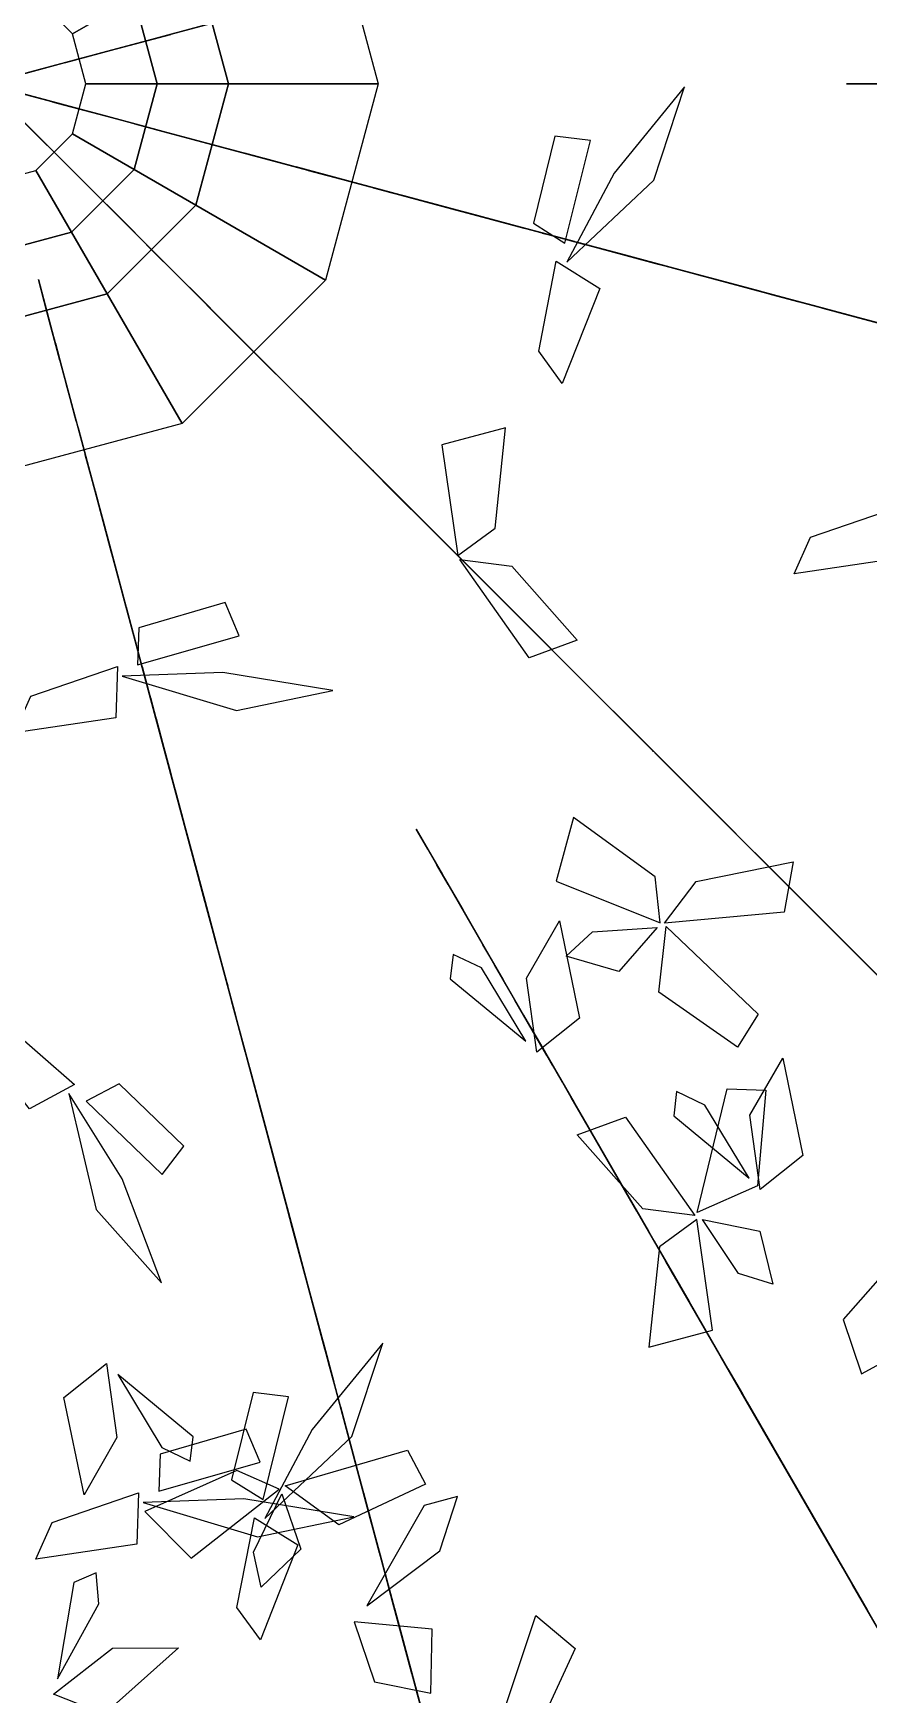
# Model space of a CAD drawing. Extents: x 169.79 to 176.47, y 71.61 to 78.33.
# Drawn here: x 173.201 to 174.075, y 73.283 to 75.022 of the extents above; entities that cross this region are included whole.
import ezdxf

# ---------------------------------------------------------------- set-up
doc = ezdxf.new("R2010")
doc.units = 0
doc.header["$MEASUREMENT"] = 0
doc.layers.add('3D_TREE_03_LEAVES', color=3, linetype='CONTINUOUS')
doc.layers.add('3D_TREE_03_TRUNK', color=45, linetype='CONTINUOUS')

msp = doc.modelspace()

# ---------------------------------------------------------------- linework, layer by layer
at = {"layer": '3D_TREE_03_LEAVES'}
for points in [[(173.344, 75.0202, 4.2285), (173.4303, 75.0434, 4.204), (173.4603, 75.0514, 4.109), (173.3849, 75.0312, 4.1334)], [(173.3012, 75.0088, 4.3753), (173.3349, 75.0178, 4.3263), (173.3831, 75.0307, 4.3254), (173.3831, 75.0307, 4.3395)], [(173.2958, 75.0073, 4.3724), (173.3194, 75.0136, 4.2586), (173.2685, 75, 4.1654), (173.2349, 74.991, 4.2492)], [(173.3385, 75.0187, 4.2266), (173.2894, 75.0056, 4.1249), (173.3449, 75.0205, 4.1616), (173.3385, 75.0187, 4.1795)], [(173.1419, 74.9661, 2.9941), (173.2282, 74.9892, 2.9697), (173.2582, 74.9972, 2.8746), (173.1828, 74.977, 2.8991)], [(173.2216, 74.9498, 3.6845), (173.1353, 74.9729, 3.6601), (173.1053, 74.981, 3.565), (173.1807, 74.9608, 3.5895)], [(173.2644, 74.9384, 3.8313), (173.2307, 74.9474, 3.7824), (173.1826, 74.9603, 3.7814), (173.1826, 74.9603, 3.7956)], [(173.7593, 74.7822, 8.2335), (173.8503, 74.8679, 8.173), (173.8825, 74.9655, 8.2196), (173.8088, 74.8752, 8.2475)], [(174.1977, 74.9686, 3.6565), (174.0762, 74.9686, 3.5776), (174.0519, 74.9686, 3.6565), (174.1066, 74.9686, 3.6747)], [(173.1937, 74.9263, 3.1381), (173.1764, 74.9436, 3.0243), (173.2137, 74.9064, 2.9311), (173.2383, 74.8817, 3.0149)], [(173.2271, 74.9483, 3.6826), (173.2762, 74.9352, 3.581), (173.2207, 74.95, 3.6177), (173.2271, 74.9483, 3.6356)], [(173.2698, 74.9369, 3.8285), (173.2462, 74.9432, 3.7146), (173.2971, 74.9296, 3.6215), (173.3307, 74.9206, 3.7052)], [(173.4232, 74.8958, 9.0648), (173.3368, 74.919, 9.0403), (173.3068, 74.927, 8.9453), (173.3822, 74.9068, 8.9698)], [(173.444, 74.8902, 9.9398), (173.3576, 74.9134, 9.9153), (173.3276, 74.9214, 9.8203), (173.4031, 74.9012, 9.8447)], [(173.4659, 74.8844, 9.2116), (173.4322, 74.8934, 9.1627), (173.3841, 74.9063, 9.1617), (173.3841, 74.9063, 9.1758)], [(173.504, 74.8741, 3.2071), (173.4176, 74.8973, 3.1826), (173.3876, 74.9053, 3.0875), (173.4631, 74.8851, 3.112)], [(173.7573, 74.8021, 8.2568), (173.7841, 74.9093, 8.3219), (173.7468, 74.914, 8.3871), (173.7242, 74.8228, 8.3312)], [(173.3064, 74.8136, 3.6218), (173.2432, 74.8769, 3.5973), (173.2212, 74.8988, 3.5023), (173.2765, 74.8436, 3.5267)], [(173.4867, 74.8788, 10.0865), (173.4531, 74.8878, 10.0376), (173.4049, 74.9007, 10.0367), (173.4049, 74.9007, 10.0508)], [(173.4286, 74.8943, 9.0629), (173.4777, 74.8812, 8.9613), (173.4222, 74.8961, 8.998), (173.4286, 74.8943, 9.0159)], [(173.5444, 74.8633, 10.3619), (173.4581, 74.8865, 10.3374), (173.4281, 74.8945, 10.2424), (173.5035, 74.8743, 10.2668)], [(173.4494, 74.8888, 9.9379), (173.4985, 74.8756, 9.8362), (173.4431, 74.8905, 9.8729), (173.4494, 74.8888, 9.8908)], [(173.4713, 74.8829, 9.2088), (173.4477, 74.8892, 9.0949), (173.4986, 74.8756, 9.0017), (173.5323, 74.8666, 9.0855)], [(173.5467, 74.8627, 3.3538), (173.5131, 74.8717, 3.3049), (173.4649, 74.8846, 3.304), (173.4649, 74.8846, 3.3181)], [(173.4677, 74.8839, 9.2238), (173.4777, 74.8812, 9.3179), (173.4941, 74.8768, 9.317), (173.5104, 74.8724, 9.2539)], [(173.4922, 74.8773, 10.0837), (173.4685, 74.8837, 9.9699), (173.5194, 74.87, 9.8767), (173.5531, 74.861, 9.9605)], [(173.4759, 74.8817, 9.2172), (173.6004, 74.8483, 9.2144), (173.6741, 74.8286, 9.1062), (173.5368, 74.8654, 9.1363)], [(173.6051, 74.8471, 5.1317), (173.5187, 74.8702, 5.1073), (173.4887, 74.8782, 5.0122), (173.5642, 74.858, 5.0367)], [(173.5095, 74.8727, 3.2052), (173.5586, 74.8595, 3.1035), (173.5031, 74.8744, 3.1402), (173.5095, 74.8727, 3.1581)], [(173.5872, 74.8519, 10.5087), (173.5535, 74.8609, 10.4597), (173.5053, 74.8738, 10.4588), (173.5053, 74.8738, 10.4729)], [(173.3302, 74.7899, 10.3773), (173.2521, 74.868, 10.3476), (173.2986, 74.8214, 10.3157), (173.3091, 74.8109, 10.3391)], [(173.5522, 74.8612, 3.351), (173.5286, 74.8676, 3.2372), (173.5795, 74.8539, 3.144), (173.6131, 74.8449, 3.2278)], [(173.5499, 74.8619, 10.36), (173.599, 74.8487, 10.2584), (173.5435, 74.8636, 10.2951), (173.5499, 74.8619, 10.3129)], [(173.5486, 74.8622, 3.3661), (173.5586, 74.8595, 3.4602), (173.5749, 74.8551, 3.4592), (173.5913, 74.8508, 3.3962)], [(173.5567, 74.86, 3.3595), (173.6813, 74.8266, 3.3567), (173.7549, 74.8069, 3.2485), (173.6176, 74.8437, 3.2786)], [(173.6478, 74.8356, 5.2785), (173.6142, 74.8446, 5.2296), (173.566, 74.8575, 5.2287), (173.566, 74.8575, 5.2428)], [(173.5926, 74.8504, 10.5058), (173.569, 74.8567, 10.392), (173.6199, 74.8431, 10.2988), (173.6535, 74.8341, 10.3826)], [(173.589, 74.8514, 10.5209), (173.599, 74.8487, 10.615), (173.6153, 74.8443, 10.614), (173.6317, 74.8399, 10.551)], [(173.3377, 74.7824, 3.7686), (173.3131, 74.807, 3.7196), (173.2778, 74.8423, 3.7187), (173.2778, 74.8423, 3.7328)], [(173.5972, 74.8492, 10.5143), (173.7217, 74.8158, 10.5115), (173.7953, 74.7961, 10.4033), (173.6581, 74.8329, 10.4334)], [(173.6105, 74.8456, 5.1299), (173.6596, 74.8325, 5.0282), (173.6042, 74.8473, 5.0649), (173.6105, 74.8456, 5.0828)], [(173.645, 74.8364, 9.0366), (173.6123, 74.8451, 8.9443), (173.6195, 74.8432, 8.9406), (173.6541, 74.8339, 8.9839)], [(173.6532, 74.8342, 5.2757), (173.6296, 74.8405, 5.1618), (173.6805, 74.8269, 5.0687), (173.7142, 74.8178, 5.1524)], [(173.6496, 74.8351, 5.2908), (173.6596, 74.8325, 5.3849), (173.676, 74.8281, 5.3839), (173.6923, 74.8237, 5.3209)], [(173.7674, 74.8036, 6.6134), (173.681, 74.8267, 6.5889), (173.651, 74.8348, 6.4939), (173.7265, 74.8145, 6.5184)], [(173.6513, 74.8347, 9.0384), (173.7823, 74.7996, 8.8935), (173.7795, 74.8003, 8.9707), (173.7259, 74.8147, 9.0328)], [(173.6578, 74.8329, 5.2842), (173.7823, 74.7996, 5.2814), (173.856, 74.7798, 5.1731), (173.7187, 74.8166, 5.2033)], [(173.7258, 74.8147, 3.1788), (173.6931, 74.8235, 3.0866), (173.7004, 74.8215, 3.0828), (173.7349, 74.8123, 3.1261)], [(173.3104, 74.8097, 3.6199), (173.3463, 74.7737, 3.5183), (173.3057, 74.8143, 3.555), (173.3104, 74.8097, 3.5728)], [(173.3377, 74.7824, 10.3752), (173.3196, 74.8004, 10.2478), (173.3557, 74.7644, 10.1587), (173.3812, 74.7389, 10.2584)], [(173.8101, 74.7921, 6.7602), (173.7765, 74.8011, 6.7113), (173.7283, 74.8141, 6.7103), (173.7283, 74.8141, 6.7244)], [(173.7322, 74.813, 3.1807), (173.8631, 74.7779, 3.0358), (173.8604, 74.7787, 3.113), (173.8067, 74.793, 3.1751)], [(173.7663, 74.8039, 10.3336), (173.7335, 74.8126, 10.2414), (173.7408, 74.8107, 10.2377), (173.7753, 74.8014, 10.2809)], [(173.7728, 74.8021, 6.6115), (173.8219, 74.789, 6.5099), (173.7665, 74.8038, 6.5466), (173.7728, 74.8021, 6.5645)], [(173.7726, 74.8022, 10.3355), (173.9035, 74.7671, 10.1906), (173.9008, 74.7678, 10.2678), (173.8472, 74.7822, 10.3299)], [(173.3417, 74.7784, 3.7657), (173.3244, 74.7957, 3.6519), (173.3616, 74.7584, 3.5587), (173.3863, 74.7338, 3.6425)], [(173.7545, 74.6551, 8.1125), (173.7298, 74.6891, 8.187), (173.7482, 74.783, 8.2521), (173.7937, 74.7545, 8.1498)], [(173.8156, 74.7907, 6.7574), (173.7919, 74.797, 6.6435), (173.8428, 74.7834, 6.5503), (173.8765, 74.7743, 6.6341)], [(173.8269, 74.7876, 5.1035), (173.7942, 74.7964, 5.0113), (173.8014, 74.7945, 5.0075), (173.836, 74.7852, 5.0508)], [(173.8333, 74.7859, 5.1054), (173.9642, 74.7508, 4.9605), (173.9614, 74.7516, 5.0376), (173.9078, 74.766, 5.0997)], [(173.9516, 74.7542, 9.7668), (173.8653, 74.7773, 9.7423), (173.8353, 74.7854, 9.6473), (173.9107, 74.7652, 9.6717)], [(173.3422, 74.7779, 10.3794), (173.3902, 74.7298, 10.2966), (173.4848, 74.6353, 10.2712), (173.4232, 74.6968, 10.3752)], [(174.0019, 74.7407, 10.1681), (173.8953, 74.7693, 10.1384), (173.9589, 74.7523, 10.1065), (173.9732, 74.7484, 10.1299)], [(173.9944, 74.7428, 9.9136), (173.9607, 74.7518, 9.8646), (173.9125, 74.7647, 9.8637), (173.9125, 74.7647, 9.8778)], [(173.2226, 74.703, 4.0377), (173.2289, 74.6793, 3.9238), (173.2153, 74.7303, 3.8307), (173.2063, 74.7639, 3.9144)], [(173.4539, 74.6661, 8.6673), (173.3907, 74.7294, 8.6428), (173.3687, 74.7513, 8.5478), (173.424, 74.6961, 8.5723)], [(173.9571, 74.7527, 9.7649), (174.0062, 74.7396, 9.6633), (173.9507, 74.7545, 9.7), (173.9571, 74.7527, 9.7178)], [(174.0626, 74.7245, 7.9924), (173.9559, 74.7531, 7.9626), (174.0195, 74.736, 7.9308), (174.0339, 74.7322, 7.9542)], [(173.9998, 74.7413, 9.9107), (173.9762, 74.7476, 9.7969), (174.0271, 74.734, 9.7037), (174.0607, 74.725, 9.7875)], [(174.0122, 74.738, 10.166), (173.9876, 74.7446, 10.0386), (174.0368, 74.7314, 9.9495), (174.0717, 74.722, 10.0492)], [(174.0183, 74.7363, 10.1702), (174.084, 74.7187, 10.0874), (174.2132, 74.6841, 10.062), (174.1291, 74.7067, 10.166)], [(174.1107, 74.7116, 3.1367), (174.0412, 74.7302, 3.2446), (174.0266, 74.7341, 3.1239), (174.0748, 74.7212, 3.0219)], [(174.1309, 74.7062, 9.4756), (174.0614, 74.7248, 9.5835), (174.0468, 74.7287, 9.4629), (174.095, 74.7158, 9.3608)], [(174.0728, 74.7217, 7.9902), (174.0482, 74.7283, 7.8629), (174.0974, 74.7151, 7.7737), (174.1323, 74.7058, 7.8735)], [(173.2341, 74.6603, 3.8918), (173.2209, 74.7094, 3.7902), (173.2358, 74.6539, 3.8269), (173.2341, 74.6603, 3.8448)], [(173.2764, 74.5023, 10.1428), (173.2304, 74.6738, 10.0327), (173.2229, 74.7018, 10.0373), (173.2449, 74.62, 10.1405)], [(173.2241, 74.6975, 4.0405), (173.2331, 74.6639, 3.9916), (173.246, 74.6157, 3.9907), (173.246, 74.6157, 4.0048)], [(173.4852, 74.6349, 8.8141), (173.4606, 74.6595, 8.7652), (173.4253, 74.6947, 8.7642), (173.4253, 74.6947, 8.7783)], [(173.5077, 74.6123, 9.6451), (173.4296, 74.6904, 9.6154), (173.4762, 74.6439, 9.5835), (173.4867, 74.6334, 9.6069)], [(173.4579, 74.6621, 8.6654), (173.4939, 74.6262, 8.5638), (173.4533, 74.6668, 8.6005), (173.4579, 74.6621, 8.6184)], [(173.5573, 74.5628, 10.253), (173.4552, 74.6649, 10.3888), (173.5183, 74.6018, 10.3782), (173.5558, 74.5643, 10.3209)], [(173.2355, 74.6548, 3.8937), (173.2587, 74.5684, 3.8693), (173.2667, 74.5384, 3.7742), (173.2465, 74.6139, 3.7987)], [(173.4892, 74.6309, 8.8113), (173.4719, 74.6482, 8.6974), (173.5092, 74.6109, 8.6043), (173.5338, 74.5863, 8.688)], [(173.4865, 74.6335, 8.8263), (173.4939, 74.6262, 8.9204), (173.5058, 74.6142, 8.9195), (173.5178, 74.6022, 8.8564)], [(173.4925, 74.6275, 8.8197), (173.5837, 74.5364, 8.8169), (173.6376, 74.4824, 8.7087), (173.5371, 74.5829, 8.7388)], [(173.2829, 74.4781, 6.9046), (173.2478, 74.6091, 6.7596), (173.2485, 74.6063, 6.8368), (173.2629, 74.5527, 6.8989)], [(173.5152, 74.6048, 9.643), (173.4972, 74.6228, 9.5156), (173.5332, 74.5868, 9.4264), (173.5588, 74.5613, 9.5262)], [(173.5871, 74.533, 4.274), (173.5239, 74.5962, 4.2495), (173.5019, 74.6182, 4.1545), (173.5571, 74.5629, 4.179)], [(173.5955, 74.5245, 3.1024), (173.5323, 74.5877, 3.078), (173.5104, 74.6097, 2.9829), (173.5656, 74.5545, 3.0074)], [(173.6952, 74.6088, 3.4438), (173.6286, 74.591, 3.5212), (173.6451, 74.475, 3.5831), (173.6842, 74.5038, 3.5253)], [(173.5197, 74.6003, 9.6472), (173.5678, 74.5523, 9.5644), (173.6623, 74.4577, 9.539), (173.6008, 74.5193, 9.643)], [(173.3089, 74.3811, 2.9671), (173.2629, 74.5525, 2.8569), (173.2554, 74.5805, 2.8616), (173.2773, 74.4987, 2.9648)], [(173.5648, 74.5553, 10.2424), (173.6113, 74.5087, 10.1384), (173.5873, 74.5327, 10.0322), (173.5513, 74.5688, 10.1299)], [(173.6184, 74.5017, 4.4208), (173.5937, 74.5263, 4.3719), (173.5585, 74.5616, 4.3709), (173.5585, 74.5616, 4.385)], [(173.277, 74.5001, 10.1428), (173.2818, 74.4822, 9.948), (173.2779, 74.4967, 9.9607), (173.2656, 74.5427, 10.05)], [(173.6268, 74.4932, 3.2492), (173.6022, 74.5179, 3.2003), (173.5669, 74.5531, 3.1994), (173.5669, 74.5531, 3.2135)], [(173.5693, 74.5508, 10.2487), (173.5828, 74.5372, 10.3379), (173.5978, 74.5222, 10.3443), (173.6008, 74.5192, 10.27)], [(173.5911, 74.529, 4.2721), (173.627, 74.493, 4.1705), (173.5864, 74.5336, 4.2072), (173.5911, 74.529, 4.2251)], [(173.6163, 74.5037, 8.6391), (173.5924, 74.5277, 8.5469), (173.5977, 74.5224, 8.5431), (173.623, 74.4971, 8.5864)], [(173.5995, 74.5205, 3.1006), (173.6355, 74.4846, 2.9989), (173.5949, 74.5252, 3.0356), (173.5995, 74.5205, 3.0535)], [(173.9971, 74.456, 8.4848), (174.0142, 74.4945, 8.5593), (174.1047, 74.5254, 8.6244), (174.1028, 74.4718, 8.522)], [(173.6224, 74.4977, 4.418), (173.6051, 74.515, 4.3041), (173.6423, 74.4777, 4.211), (173.667, 74.4531, 4.2947)], [(173.6308, 74.4892, 3.2464), (173.6135, 74.5065, 3.1326), (173.6508, 74.4693, 3.0394), (173.6754, 74.4447, 3.1232)], [(173.3299, 74.3027, 7.0833), (173.2965, 74.4272, 7.0805), (173.2768, 74.5009, 6.9723), (173.3136, 74.3636, 7.0024)], [(173.6197, 74.5004, 4.433), (173.627, 74.493, 4.5271), (173.639, 74.4811, 4.5262), (173.651, 74.4691, 4.4631)], [(173.621, 74.4991, 8.641), (173.7168, 74.4032, 8.496), (173.7148, 74.4052, 8.5732), (173.6755, 74.4445, 8.6353)], [(173.7001, 74.42, 10.0217), (173.622, 74.4981, 9.9919), (173.6685, 74.4515, 9.9601), (173.679, 74.441, 9.9834)], [(173.6257, 74.4944, 4.4264), (173.7169, 74.4032, 4.4236), (173.7708, 74.3493, 4.3154), (173.6703, 74.4498, 4.3455)], [(173.334, 74.2872, 10.2136), (173.2842, 74.4732, 10.1069), (173.2821, 74.481, 10.1231), (173.3001, 74.4138, 10.2252)], [(173.2846, 74.4718, 6.9027), (173.2933, 74.439, 6.8105), (173.2914, 74.4463, 6.8067), (173.2821, 74.4809, 6.85)], [(173.6473, 74.4709, 3.5837), (173.7016, 74.4641, 3.5349), (173.7702, 74.3865, 3.5196), (173.7198, 74.3682, 3.5815)], [(173.3095, 74.3788, 2.9671), (173.3143, 74.3609, 2.7723), (173.3104, 74.3754, 2.785), (173.2981, 74.4214, 2.8743)], [(173.3101, 74.3606, 8.2568), (173.4164, 74.3911, 8.3219), (173.4018, 74.4258, 8.3871), (173.3115, 74.3996, 8.3312)], [(173.7076, 74.4125, 10.0195), (173.6896, 74.4305, 9.8922), (173.7256, 74.3945, 9.803), (173.7511, 74.3689, 9.9028)], [(173.7121, 74.408, 10.0238), (173.7601, 74.3599, 9.941), (173.8547, 74.2654, 9.9155), (173.7931, 74.3269, 10.0195)], [(173.7495, 74.3706, 4.2458), (173.7255, 74.3945, 4.1536), (173.7308, 74.3892, 4.1498), (173.7561, 74.3639, 4.1931)], [(173.7541, 74.3659, 4.2476), (173.85, 74.2701, 4.1027), (173.848, 74.2721, 4.1799), (173.8087, 74.3113, 4.242)], [(173.1814, 74.2895, 8.1125), (173.1986, 74.328, 8.187), (173.2891, 74.359, 8.2521), (173.2872, 74.3053, 8.1498)], [(173.294, 74.349, 8.2335), (173.4136, 74.3131, 8.173), (173.5143, 74.3339, 8.2196), (173.3993, 74.3526, 8.2475)], [(173.366, 74.168, 9.9786), (173.3161, 74.354, 9.8719), (173.314, 74.3618, 9.8882), (173.332, 74.2946, 9.9902)], [(173.3665, 74.1659, 3.0378), (173.3167, 74.3519, 2.9311), (173.3146, 74.3598, 2.9474), (173.3326, 74.2925, 3.0494)], [(173.3311, 74.2981, 7.0749), (173.3374, 74.2745, 6.961), (173.3238, 74.3254, 6.8679), (173.3148, 74.359, 6.9516)], [(173.3321, 74.2945, 7.0899), (173.3294, 74.3045, 7.184), (173.325, 74.3209, 7.1831), (173.3206, 74.3372, 7.12)], [(173.3349, 74.2838, 10.2113), (173.3421, 74.2569, 10.0315), (173.3373, 74.2749, 10.035), (173.3235, 74.3264, 10.1278)], [(173.3352, 74.2827, 10.2182), (173.3244, 74.323, 10.333), (173.343, 74.2536, 10.4386), (173.3481, 74.2345, 10.3098)], [(173.3425, 74.2554, 6.929), (173.3294, 74.3045, 6.8274), (173.3442, 74.249, 6.8641), (173.3425, 74.2554, 6.882)], [(173.3326, 74.2927, 7.0777), (173.3416, 74.259, 7.0288), (173.3545, 74.2109, 7.0278), (173.3545, 74.2109, 7.0419)], [(173.9128, 74.2072, 3.0949), (173.862, 74.2581, 3.2027), (173.8513, 74.2688, 3.0821), (173.8866, 74.2335, 2.98)], [(173.9568, 74.1633, 6.1107), (173.8547, 74.2654, 6.2466), (173.9178, 74.2023, 6.236), (173.9553, 74.1648, 6.1787)], [(173.344, 74.2499, 6.9309), (173.3671, 74.1636, 6.9064), (173.3752, 74.1336, 6.8114), (173.355, 74.209, 6.8359)], [(173.3493, 74.23, 10.1869), (173.368, 74.1606, 10.2948), (173.3719, 74.146, 10.1741), (173.3589, 74.1942, 10.0721)], [(173.9718, 74.1483, 7.7259), (173.9086, 74.2115, 7.7014), (173.8866, 74.2334, 7.6064), (173.9418, 74.1782, 7.6308)], [(173.3688, 74.1573, 9.3306), (173.3752, 74.1336, 9.2167), (173.3615, 74.1845, 9.1236), (173.3525, 74.2182, 9.2073)], [(173.3669, 74.1646, 9.9763), (173.3741, 74.1377, 9.7966), (173.3693, 74.1556, 9.8), (173.3555, 74.2072, 9.8928)], [(173.3674, 74.1625, 3.0355), (173.3746, 74.1357, 2.8558), (173.3698, 74.1536, 2.8592), (173.356, 74.2051, 2.952)], [(173.3677, 74.1614, 3.0425), (173.3569, 74.2018, 3.1573), (173.3755, 74.1323, 3.2629), (173.3806, 74.1132, 3.1341)], [(173.7661, 74.201, 4.7043), (173.7482, 74.1344, 4.7818), (173.8569, 74.0907, 4.8436), (173.8515, 74.1389, 4.7858)], [(173.9514, 74.1687, 3.1262), (173.9809, 74.1391, 3.241), (173.9301, 74.19, 3.3465), (173.9161, 74.2039, 3.2178)], [(173.6746, 74.0626, 3.6565), (173.6138, 74.1677, 3.5776), (173.6017, 74.1888, 3.6565), (173.629, 74.1414, 3.6747)], [(173.9522, 74.1679, 3.1192), (173.9325, 74.1875, 2.9394), (173.9456, 74.1744, 2.9429), (173.9834, 74.1367, 3.0357)], [(174.0031, 74.117, 7.8727), (173.9784, 74.1416, 7.8237), (173.9432, 74.1769, 7.8228), (173.9432, 74.1769, 7.8369)], [(173.3803, 74.1145, 9.1847), (173.3671, 74.1636, 9.0831), (173.382, 74.1082, 9.1198), (173.3803, 74.1145, 9.1377)], [(173.9643, 74.1558, 6.1001), (174.0108, 74.1092, 5.9961), (173.9868, 74.1332, 5.89), (173.9508, 74.1693, 5.9876)], [(173.9547, 74.1654, 3.1215), (174.0908, 74.0292, 3.0148), (174.0966, 74.0235, 3.0311), (174.0474, 74.0727, 3.1331)], [(173.3703, 74.1518, 9.3334), (173.3793, 74.1182, 9.2845), (173.3922, 74.07, 9.2835), (173.3922, 74.07, 9.2977)], [(173.4228, 73.9558, 4.6054), (173.4052, 74.0214, 4.5226), (173.3706, 74.1506, 4.4971), (173.3931, 74.0665, 4.6011)], [(173.6958, 74.0257, 5.6598), (173.6351, 74.1309, 5.5808), (173.6229, 74.1519, 5.6598), (173.6503, 74.1046, 5.678)], [(173.8615, 74.0905, 4.8442), (173.8946, 74.1341, 4.7954), (173.9961, 74.1547, 4.7802), (173.9868, 74.1019, 4.8421)], [(173.9688, 74.1513, 6.1065), (173.9823, 74.1377, 6.1956), (173.9973, 74.1227, 6.202), (174.0003, 74.1197, 6.1277)], [(173.9758, 74.1443, 7.724), (174.0117, 74.1083, 7.6224), (173.9711, 74.1489, 7.6591), (173.9758, 74.1443, 7.6769)], [(174.0552, 74.0649, 9.7706), (173.9771, 74.1429, 9.7409), (174.0236, 74.0964, 9.709), (174.0342, 74.0859, 9.7324)], [(174.0071, 74.113, 7.8699), (173.9898, 74.1303, 7.756), (174.027, 74.093, 7.6628), (174.0517, 74.0684, 7.7466)], [(173.3813, 74.1108, 9.952), (173.3999, 74.0413, 10.0598), (173.4038, 74.0268, 9.9392), (173.3909, 74.075, 9.8371)], [(173.3817, 74.1091, 9.1866), (173.4049, 74.0227, 9.1622), (173.4129, 73.9927, 9.0671), (173.3927, 74.0682, 9.0916)], [(173.3818, 74.1088, 3.0112), (173.4004, 74.0393, 3.119), (173.4044, 74.0247, 2.9984), (173.3914, 74.0729, 2.8964)], [(174.0044, 74.1156, 7.8849), (174.0117, 74.1083, 7.979), (174.0237, 74.0963, 7.9781), (174.0357, 74.0844, 7.915)], [(174.0104, 74.1097, 7.8783), (174.1016, 74.0185, 7.8755), (174.1555, 73.9646, 7.7673), (174.055, 74.0651, 7.7974)], [(173.7515, 74.0929, 9.1782), (173.7725, 73.991, 9.234), (173.7279, 73.9554, 9.341), (173.7171, 74.033, 9.2898)], [(173.863, 74.087, 4.8486), (173.9593, 73.9951, 4.9665), (173.9378, 73.9606, 5.0055), (173.8555, 74.0181, 4.9297)], [(173.8539, 74.0858, 4.8492), (173.8135, 74.0398, 4.9), (173.7585, 74.0559, 4.8759), (173.7861, 74.0812, 4.8484)], [(174.0627, 74.0574, 9.7685), (174.0447, 74.0754, 9.6411), (174.0807, 74.0394, 9.552), (174.1062, 74.0138, 9.6517)], [(173.7162, 73.967, 9.3503), (173.67, 74.0436, 9.3596), (173.6404, 74.0577, 9.3969), (173.6373, 74.0323, 9.4248)], [(173.6928, 74.031, 3.4622), (173.7049, 74.01, 3.5958), (173.6806, 74.052, 3.6504), (173.6715, 74.0678, 3.614)], [(174.0672, 74.0529, 9.7727), (174.1152, 74.0048, 9.6899), (174.2098, 73.9102, 9.6645), (174.1483, 73.9718, 9.7685)], [(173.6837, 74.0468, 3.6626), (173.7231, 73.9784, 3.7111), (173.7171, 73.9889, 3.7718), (173.7019, 74.0152, 3.7536)], [(173.714, 73.9942, 5.4655), (173.7262, 73.9732, 5.5991), (173.7019, 74.0152, 5.6537), (173.6928, 74.031, 5.6173)], [(173.4245, 73.9497, 4.6011), (173.4311, 73.925, 4.4738), (173.4179, 73.9743, 4.3846), (173.4085, 74.0091, 4.4844)], [(173.7049, 74.01, 5.6658), (173.7444, 73.9416, 5.7144), (173.7383, 73.9521, 5.7751), (173.7231, 73.9784, 5.7569)], [(173.1303, 73.98, 8.4848), (173.1722, 73.9844, 8.5593), (173.2443, 73.9215, 8.6244), (173.1969, 73.8963, 8.522)], [(173.7546, 73.9238, 5.6598), (173.7152, 73.9922, 5.7083), (173.7212, 73.9817, 5.769), (173.7364, 73.9554, 5.7508)], [(173.4684, 73.7857, 9.8339), (173.4186, 73.9717, 9.7272), (173.4165, 73.9795, 9.7434), (173.4345, 73.9123, 9.8455)], [(173.477, 73.7537, 8.392), (173.4594, 73.8193, 8.3092), (173.4248, 73.9485, 8.2837), (173.4473, 73.8644, 8.3877)], [(173.7455, 73.9396, 5.4594), (173.7334, 73.9606, 5.593), (173.7577, 73.9186, 5.6476), (173.7668, 73.9028, 5.6112)], [(173.9852, 73.9493, 8.9129), (174.0062, 73.8474, 8.9688), (173.9616, 73.8118, 9.0758), (173.9508, 73.8894, 9.0246)], [(173.4435, 73.8787, 3.3701), (173.4498, 73.8551, 3.2563), (173.4362, 73.906, 3.1631), (173.4271, 73.9396, 3.2469)], [(173.4272, 73.9394, 4.6032), (173.4558, 73.8328, 4.5735), (173.4388, 73.8963, 4.5417), (173.4349, 73.9107, 4.565)], [(173.2381, 73.9123, 8.6058), (173.2668, 73.7907, 8.5453), (173.3352, 73.7139, 8.5918), (173.2939, 73.8229, 8.6198)], [(173.2563, 73.9041, 8.6291), (173.3357, 73.8273, 8.6942), (173.3585, 73.8572, 8.7594), (173.2907, 73.9224, 8.7035)], [(173.8263, 73.7996, 5.9147), (173.7656, 73.9048, 5.8358), (173.7535, 73.9258, 5.9147), (173.7808, 73.8785, 5.9329)], [(173.9499, 73.8234, 9.0851), (173.9037, 73.9, 9.0944), (173.8741, 73.9141, 9.1316), (173.8711, 73.8887, 9.1595)], [(173.8955, 73.7875, 3.6728), (173.9269, 73.9169, 3.7908), (173.9675, 73.9155, 3.8297), (173.9589, 73.8155, 3.7539)], [(173.7638, 73.9081, 5.6537), (173.8245, 73.8029, 5.5748), (173.8366, 73.7819, 5.6537), (173.8093, 73.8292, 5.6719)], [(173.4549, 73.836, 3.2243), (173.4418, 73.8851, 3.1226), (173.4566, 73.8296, 3.1593), (173.4549, 73.836, 3.1772)], [(173.8931, 73.7845, 3.6684), (173.8388, 73.7914, 3.6197), (173.7702, 73.8689, 3.6044), (173.8206, 73.8873, 3.6663)], [(173.4449, 73.8733, 3.3729), (173.4539, 73.8396, 3.324), (173.4669, 73.7915, 3.3231), (173.4669, 73.7915, 3.3372)], [(173.4564, 73.8305, 3.2262), (173.4795, 73.7442, 3.2017), (173.4876, 73.7142, 3.1067), (173.4673, 73.7896, 3.1311)], [(173.4693, 73.7823, 9.8316), (173.4765, 73.7554, 9.6518), (173.4717, 73.7734, 9.6553), (173.4579, 73.8249, 9.7481)], [(173.4786, 73.7475, 8.3877), (173.4852, 73.7229, 8.2604), (173.472, 73.7721, 8.1712), (173.4627, 73.807, 8.271)], [(173.8446, 73.7681, 5.7205), (173.8567, 73.7471, 5.854), (173.8324, 73.7891, 5.9087), (173.8233, 73.8049, 5.8722)], [(173.5049, 73.6494, 9.4778), (173.4698, 73.7804, 9.3329), (173.4706, 73.7776, 9.41), (173.4849, 73.724, 9.4721)], [(173.488, 73.7126, 3.9959), (173.4943, 73.689, 3.882), (173.4807, 73.7399, 3.7888), (173.4717, 73.7735, 3.8726)], [(173.8355, 73.7839, 5.9208), (173.8749, 73.7155, 5.9694), (173.8688, 73.726, 6.0301), (173.8537, 73.7523, 6.0119)], [(173.8452, 73.6467, 3.5285), (173.9118, 73.6645, 3.606), (173.8953, 73.7804, 3.6678), (173.8562, 73.7516, 3.61)], [(173.9011, 73.7803, 3.6734), (173.9611, 73.7682, 3.7243), (173.9746, 73.7126, 3.7001), (173.9389, 73.7238, 3.6726)], [(173.9235, 73.6314, 4.2028), (173.8628, 73.7365, 4.1239), (173.8506, 73.7576, 4.2028), (173.878, 73.7102, 4.2211)], [(173.9326, 73.6156, 5.5262), (173.8719, 73.7208, 5.4473), (173.8597, 73.7418, 5.5262), (173.8871, 73.6945, 5.5444)], [(173.4814, 73.7373, 8.3899), (173.5099, 73.6306, 8.3601), (173.4929, 73.6942, 8.3283), (173.4891, 73.7086, 8.3516)], [(173.4837, 73.7285, 9.8072), (173.5023, 73.6591, 9.9151), (173.5062, 73.6445, 9.7944), (173.4933, 73.6927, 9.6924)], [(174.0922, 73.7254, 7.0981), (174.0484, 73.6757, 7.0004), (174.0675, 73.6189, 6.8934), (174.1264, 73.651, 6.9585)], [(173.4994, 73.6699, 3.85), (173.4863, 73.719, 3.7484), (173.5011, 73.6635, 3.7851), (173.4994, 73.6699, 3.803)], [(173.4894, 73.7071, 3.9987), (173.4985, 73.6735, 3.9498), (173.5114, 73.6253, 3.9488), (173.5114, 73.6253, 3.9629)], [(173.5519, 73.474, 9.6566), (173.5185, 73.5985, 9.6537), (173.4988, 73.6722, 9.5455), (173.5356, 73.5349, 9.5756)], [(173.5009, 73.6644, 3.8519), (173.524, 73.578, 3.8274), (173.5321, 73.548, 3.7324), (173.5119, 73.6235, 3.7568)], [(173.5066, 73.6431, 9.4759), (173.5154, 73.6103, 9.3837), (173.5134, 73.6176, 9.3799), (173.5042, 73.6522, 9.4232)], [(173.4434, 73.4675, 7.4145), (173.5344, 73.5532, 7.354), (173.5666, 73.6508, 7.4006), (173.4929, 73.5605, 7.4285)], [(173.9417, 73.5998, 4.0086), (173.9539, 73.5788, 4.1421), (173.9296, 73.6209, 4.1968), (173.9205, 73.6366, 4.1604)], [(173.9611, 73.5663, 6.37), (173.9216, 73.6346, 6.4186), (173.9277, 73.6241, 6.4793), (173.9429, 73.5978, 6.4611)], [(173.2541, 73.4923, 8.2568), (173.2331, 73.5942, 8.3126), (173.2777, 73.6298, 8.4197), (173.2885, 73.5523, 8.3685)], [(173.2894, 73.6182, 8.429), (173.3356, 73.5416, 8.4383), (173.3652, 73.5275, 8.4755), (173.3682, 73.553, 8.5034)], [(173.5634, 73.4311, 3.4064), (173.5175, 73.6025, 3.2962), (173.51, 73.6305, 3.3009), (173.5319, 73.5487, 3.4041)], [(173.9508, 73.584, 5.332), (173.963, 73.563, 5.4655), (173.9387, 73.6051, 5.5201), (173.9296, 73.6209, 5.4837)], [(173.4414, 73.4873, 7.4378), (173.4682, 73.5946, 7.503), (173.4309, 73.5993, 7.5681), (173.4083, 73.508, 7.5123)], [(173.9326, 73.6156, 4.2089), (173.9721, 73.5472, 4.2575), (173.966, 73.5578, 4.3182), (173.9508, 73.584, 4.3)], [(173.952, 73.582, 6.1697), (173.9398, 73.6031, 6.3032), (173.9641, 73.561, 6.3579), (173.9732, 73.5452, 6.3214)], [(173.9417, 73.5998, 5.5323), (173.9812, 73.5315, 5.5808), (173.9751, 73.542, 5.6416), (173.9599, 73.5683, 5.6233)], [(173.5745, 73.3899, 6.279), (173.5569, 73.4555, 6.1962), (173.5223, 73.5847, 6.1707), (173.5448, 73.5006, 6.2748)], [(174.0206, 73.4631, 6.54), (173.9599, 73.5683, 6.4611), (173.9478, 73.5893, 6.54), (173.9751, 73.542, 6.5582)], [(173.3322, 73.4959, 6.6095), (173.4385, 73.5263, 6.6747), (173.4239, 73.561, 6.7398), (173.3336, 73.5349, 6.684)], [(174.0036, 73.4926, 4.2393), (173.9641, 73.561, 4.2878), (173.9702, 73.5505, 4.3485), (173.9854, 73.5242, 4.3303)], [(173.9702, 73.5505, 6.3639), (174.0309, 73.4453, 6.285), (174.0431, 73.4243, 6.3639), (174.0157, 73.4716, 6.3822)], [(173.4647, 73.5017, 4.8282), (173.5924, 73.5391, 4.9462), (173.6115, 73.5033, 4.9851), (173.5206, 73.4608, 4.9094)], [(173.5531, 73.4694, 9.6481), (173.5595, 73.4458, 9.5342), (173.5458, 73.4967, 9.4411), (173.5368, 73.5303, 9.5248)], [(173.3176, 73.4748, 4.6839), (173.3663, 73.426, 4.7614), (173.4584, 73.4982, 4.8232), (173.414, 73.5177, 4.7655)], [(173.9945, 73.5084, 4.0389), (173.9823, 73.5295, 4.1725), (174.0066, 73.4874, 4.2271), (174.0157, 73.4716, 4.1907)], [(173.5541, 73.4658, 9.6631), (173.5514, 73.4758, 9.7572), (173.5471, 73.4922, 9.7563), (173.5427, 73.5085, 9.6933)], [(173.2035, 73.4248, 6.4653), (173.2207, 73.4632, 6.5397), (173.3111, 73.4942, 6.6049), (173.3092, 73.4406, 6.5025)], [(173.316, 73.4843, 6.5862), (173.4357, 73.4483, 6.5258), (173.5364, 73.4692, 6.5723), (173.4213, 73.4879, 6.6002)], [(173.4612, 73.4932, 4.8288), (173.4808, 73.4353, 4.8797), (173.4394, 73.3957, 4.8555), (173.4313, 73.4322, 4.828)], [(173.5983, 73.3008, 9.3031), (173.5485, 73.4869, 9.1964), (173.5464, 73.4947, 9.2126), (173.5644, 73.4275, 9.3147)], [(173.5501, 73.376, 7.1493), (173.6265, 73.4336, 7.0842), (173.6447, 73.4904, 7.1121), (173.6101, 73.481, 7.1586)], [(173.4387, 73.3403, 7.2936), (173.4139, 73.3744, 7.368), (173.4324, 73.4682, 7.4332), (173.4778, 73.4398, 7.3308)], [(173.5646, 73.4267, 9.5022), (173.5514, 73.4758, 9.4006), (173.5663, 73.4203, 9.4373), (173.5646, 73.4267, 9.4552)], [(173.564, 73.4288, 3.4064), (173.5688, 73.4109, 3.2116), (173.5649, 73.4255, 3.2243), (173.5526, 73.4714, 3.3136)], [(173.5546, 73.464, 9.6509), (173.5636, 73.4303, 9.602), (173.5765, 73.3822, 9.601), (173.5765, 73.3822, 9.6152)], [(174.0127, 73.4769, 4.2332), (174.0734, 73.3717, 4.1543), (174.0856, 73.3507, 4.2332), (174.0582, 73.398, 4.2514)], [(174.0389, 73.4316, 6.3457), (174.051, 73.4105, 6.4793), (174.0267, 73.4526, 6.5339), (174.0176, 73.4684, 6.4975)], [(173.5761, 73.3837, 6.2748), (173.5827, 73.3591, 6.1474), (173.5695, 73.4083, 6.0582), (173.5602, 73.4432, 6.158)], [(174.0298, 73.4473, 6.5461), (174.0692, 73.379, 6.5946), (174.0631, 73.3895, 6.6553), (174.048, 73.4158, 6.6371)], [(173.2262, 73.2996, 7.596), (173.2695, 73.378, 7.6053), (173.2669, 73.4106, 7.6426), (173.2433, 73.4005, 7.6705)], [(173.5661, 73.4213, 9.5041), (173.5892, 73.3349, 9.4797), (173.5972, 73.3049, 9.3846), (173.577, 73.3803, 9.4091)], [(173.6211, 73.2159, 3.4772), (173.5712, 73.4019, 3.3705), (173.5691, 73.4098, 3.3867), (173.5871, 73.3426, 3.4888)], [(173.6132, 73.2452, 8.2225), (173.5781, 73.3761, 8.0776), (173.5789, 73.3734, 8.1548), (173.5932, 73.3197, 8.2169)], [(173.5789, 73.3735, 6.2769), (173.6074, 73.2668, 6.2472), (173.5904, 73.3304, 6.2153), (173.5866, 73.3447, 6.2387)], [(173.5369, 73.3594, 7.154), (173.5581, 73.2966, 7.0562), (173.6168, 73.2847, 6.9492), (173.6185, 73.3518, 7.0144)], [(173.7152, 73.2172, 5.2439), (173.694, 73.2677, 5.1951), (173.7269, 73.3658, 5.1798), (173.7679, 73.3314, 5.2417)], [(173.5992, 73.2975, 9.3008), (173.6064, 73.2706, 9.121), (173.6016, 73.2885, 9.1245), (173.5878, 73.3401, 9.2173)], [(173.3529, 73.332, 7.4238), (173.2751, 73.2628, 7.4797), (173.222, 73.2837, 7.5867), (173.2838, 73.3318, 7.5355)], [(173.6555, 73.0875, 8.7621), (173.6095, 73.2589, 8.6519), (173.602, 73.2869, 8.6565), (173.624, 73.2051, 8.7598)]]:
    msp.add_3dface(points, dxfattribs=at)

# ---------------------------------------------------------------- meshes
at = {"layer": '3D_TREE_03_TRUNK'}
mesh = msp.add_polymesh((12, 4), dxfattribs=dict(at, m_close=True))
for k, corner in enumerate([(172.741, 74.9686), (172.8977, 74.9686, 0.2218), (172.9723, 74.9686, 0.6628), (173.047, 74.9686, 3.0103), (172.796, 74.7634), (172.9317, 74.8417, 0.2218), (172.9963, 74.8791, 0.6628), (173.061, 74.9164, 3.0103), (172.9462, 74.6132), (173.0245, 74.7488, 0.2218), (173.0619, 74.8135, 0.6628), (173.0992, 74.8781, 3.0103), (173.1514, 74.5582), (173.1514, 74.7148, 0.2218), (173.1514, 74.7895, 0.6628), (173.1514, 74.8641, 3.0103), (173.3566, 74.6132), (173.2783, 74.7488, 0.2218), (173.241, 74.8135, 0.6628), (173.2037, 74.8781, 3.0103), (173.5068, 74.7634), (173.3712, 74.8417, 0.2218), (173.3066, 74.8791, 0.6628), (173.2419, 74.9164, 3.0103), (173.5618, 74.9686), (173.4052, 74.9686, 0.2218), (173.3306, 74.9686, 0.6628), (173.2559, 74.9686, 3.0103), (173.5068, 75.1738), (173.3712, 75.0955, 0.2218), (173.3066, 75.0582, 0.6628), (173.2419, 75.0209, 3.0103), (173.3566, 75.324), (173.2783, 75.1884, 0.2218), (173.241, 75.1237, 0.6628), (173.2037, 75.0591, 3.0103), (173.1514, 75.379), (173.1514, 75.2224, 0.2218), (173.1514, 75.1477, 0.6628), (173.1514, 75.0731, 3.0103), (172.9462, 75.324), (173.0245, 75.1884, 0.2218), (173.0619, 75.1237, 0.6628), (173.0992, 75.0591, 3.0103), (172.796, 75.1738), (172.9317, 75.0955, 0.2218), (172.9963, 75.0582, 0.6628), (173.061, 75.0209, 3.0103)]):
    mesh.set_mesh_vertex(divmod(k, 4), corner)

doc.saveas('drawing.dxf')
